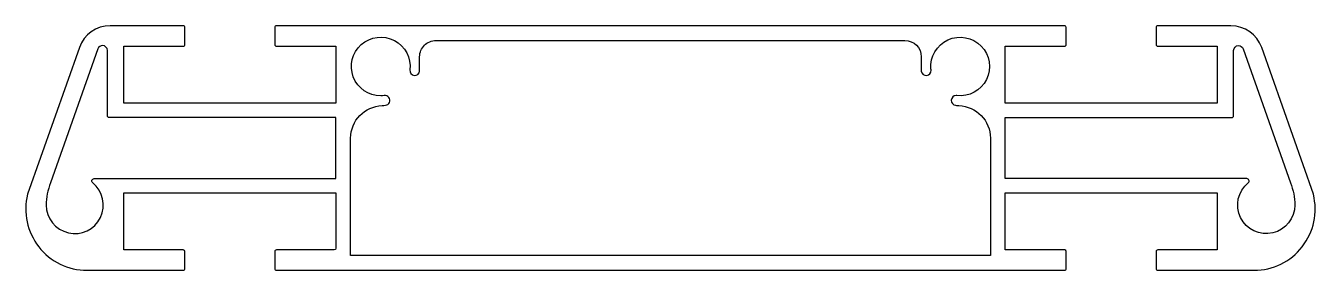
# Model space of a CAD drawing. Extents: x 556 to 714, y 76 to 106.
import ezdxf

# ---------------------------------------------------------------- set-up
doc = ezdxf.new("R2010")
doc.units = 0
doc.header["$LTSCALE"] = 15
doc.layers.get('0').update_dxf_attribs({"linetype": 'CONTINUOUS'})

msp = doc.modelspace()

# ---------------------------------------------------------------- linework, layer by layer
at = {"color": 1}
for points in [[(703.81, 105.55), (694.84, 105.55, 0.417693), (694.64, 105.35), (694.64, 103.25, 0.417175), (694.84, 103.05), (702.11, 103.05, -0.407319), (702.14, 103.03), (702.14, 96.08, -0.402567), (702.11, 96.05), (676.16, 96.05, -0.414041), (676.14, 96.08), (676.14, 103.03, -0.409824), (676.16, 103.05), (683.44, 103.05, 0.415855), (683.64, 103.25), (683.64, 105.35, 0.405021), (683.44, 105.55), (586.84, 105.55, 0.415063), (586.64, 105.35), (586.64, 103.25, 0.417124), (586.84, 103.05), (594.11, 103.05, -0.387304), (594.14, 103.03), (594.14, 96.08, -0.412166), (594.11, 96.05), (568.16, 96.05, -0.414422), (568.14, 96.08), (568.14, 103.03, -0.414339), (568.16, 103.05), (575.44, 103.05, 0.444411), (575.64, 103.25), (575.64, 105.35, 0.41424), (575.44, 105.55), (566.47, 105.55, 0.318261), (562.7, 102.88), (556.36, 84.87, 0.488554), (563.64, 75.55), (575.44, 75.55, 0.416375), (575.64, 75.75), (575.64, 77.85, 0.413676), (575.44, 78.05), (568.16, 78.05, -0.405619), (568.14, 78.08), (568.14, 85.03, -0.413853), (568.16, 85.05), (594.11, 85.05, -0.410958), (594.14, 85.03), (594.14, 78.25, -0.414096), (593.94, 78.05), (586.84, 78.05, 0.414569), (586.64, 77.85), (586.64, 75.75, 0.417194), (586.84, 75.55), (683.44, 75.55, 0.414959), (683.64, 75.75), (683.64, 77.85, 0.409416), (683.44, 78.05), (676.16, 78.05, -0.405342), (676.14, 78.08), (676.14, 85.03, -0.413715), (676.16, 85.05), (702.11, 85.05, -0.411954), (702.14, 85.03), (702.14, 78.08, -0.403663), (702.11, 78.05), (694.84, 78.05, 0.41787), (694.64, 77.85), (694.64, 75.75, 0.425506), (694.84, 75.55), (706.64, 75.55, 0.487978), (713.91, 84.87), (707.58, 102.88, 0.318059)], [(565.54, 103.12, 0.31962), (564.97, 102.71), (559.18, 86.26, 0.099035), (558.64, 83.55, 1.583933), (564.34, 86.27, -0.709422), (564.53, 86.8), (594.11, 86.8, 0.415942), (594.14, 86.83), (594.14, 94.28, 0.411234), (594.11, 94.3), (566.34, 94.3, -0.433612), (566.14, 94.5), (566.14, 102.52, 0.412012)], [(595.94, 77.38), (595.94, 91.76, -0.404276), (599.8, 95.75, 0.021123), (600.21, 95.79, 1.000019), (600.06, 96.98, -0.029622), (599.64, 96.95, -2.632063), (603.21, 100.13, 0.999999), (604.4, 99.98), (604.4, 101.75, -0.41422), (606.4, 103.75), (663.87, 103.75, -0.414209), (665.87, 101.75), (665.87, 99.98, 0.977338), (667.07, 100.1, -0.002769), (667.05, 100.24, -2.812809), (670.21, 96.98, 0.013372), (670.14, 96.98, 0.942468), (670.07, 95.79, -0.005853), (670.27, 95.77, 0.026778), (670.47, 95.75, -0.404261), (674.34, 91.76), (674.34, 77.38, -0.408746), (674.31, 77.35), (595.96, 77.35, -0.431809)], [(704.74, 103.12, -0.31962), (705.3, 102.71), (711.09, 86.26, -0.099035), (711.64, 83.55, -1.583933), (705.93, 86.27, 0.709422), (705.74, 86.8), (676.16, 86.8, -0.415942), (676.14, 86.83), (676.14, 94.28, -0.411234), (676.16, 94.3), (703.94, 94.3, 0.433612), (704.14, 94.5), (704.14, 102.52, -0.412012)]]:
    msp.add_lwpolyline(points, format="xyb", close=True, dxfattribs=at)

doc.saveas('drawing.dxf')
